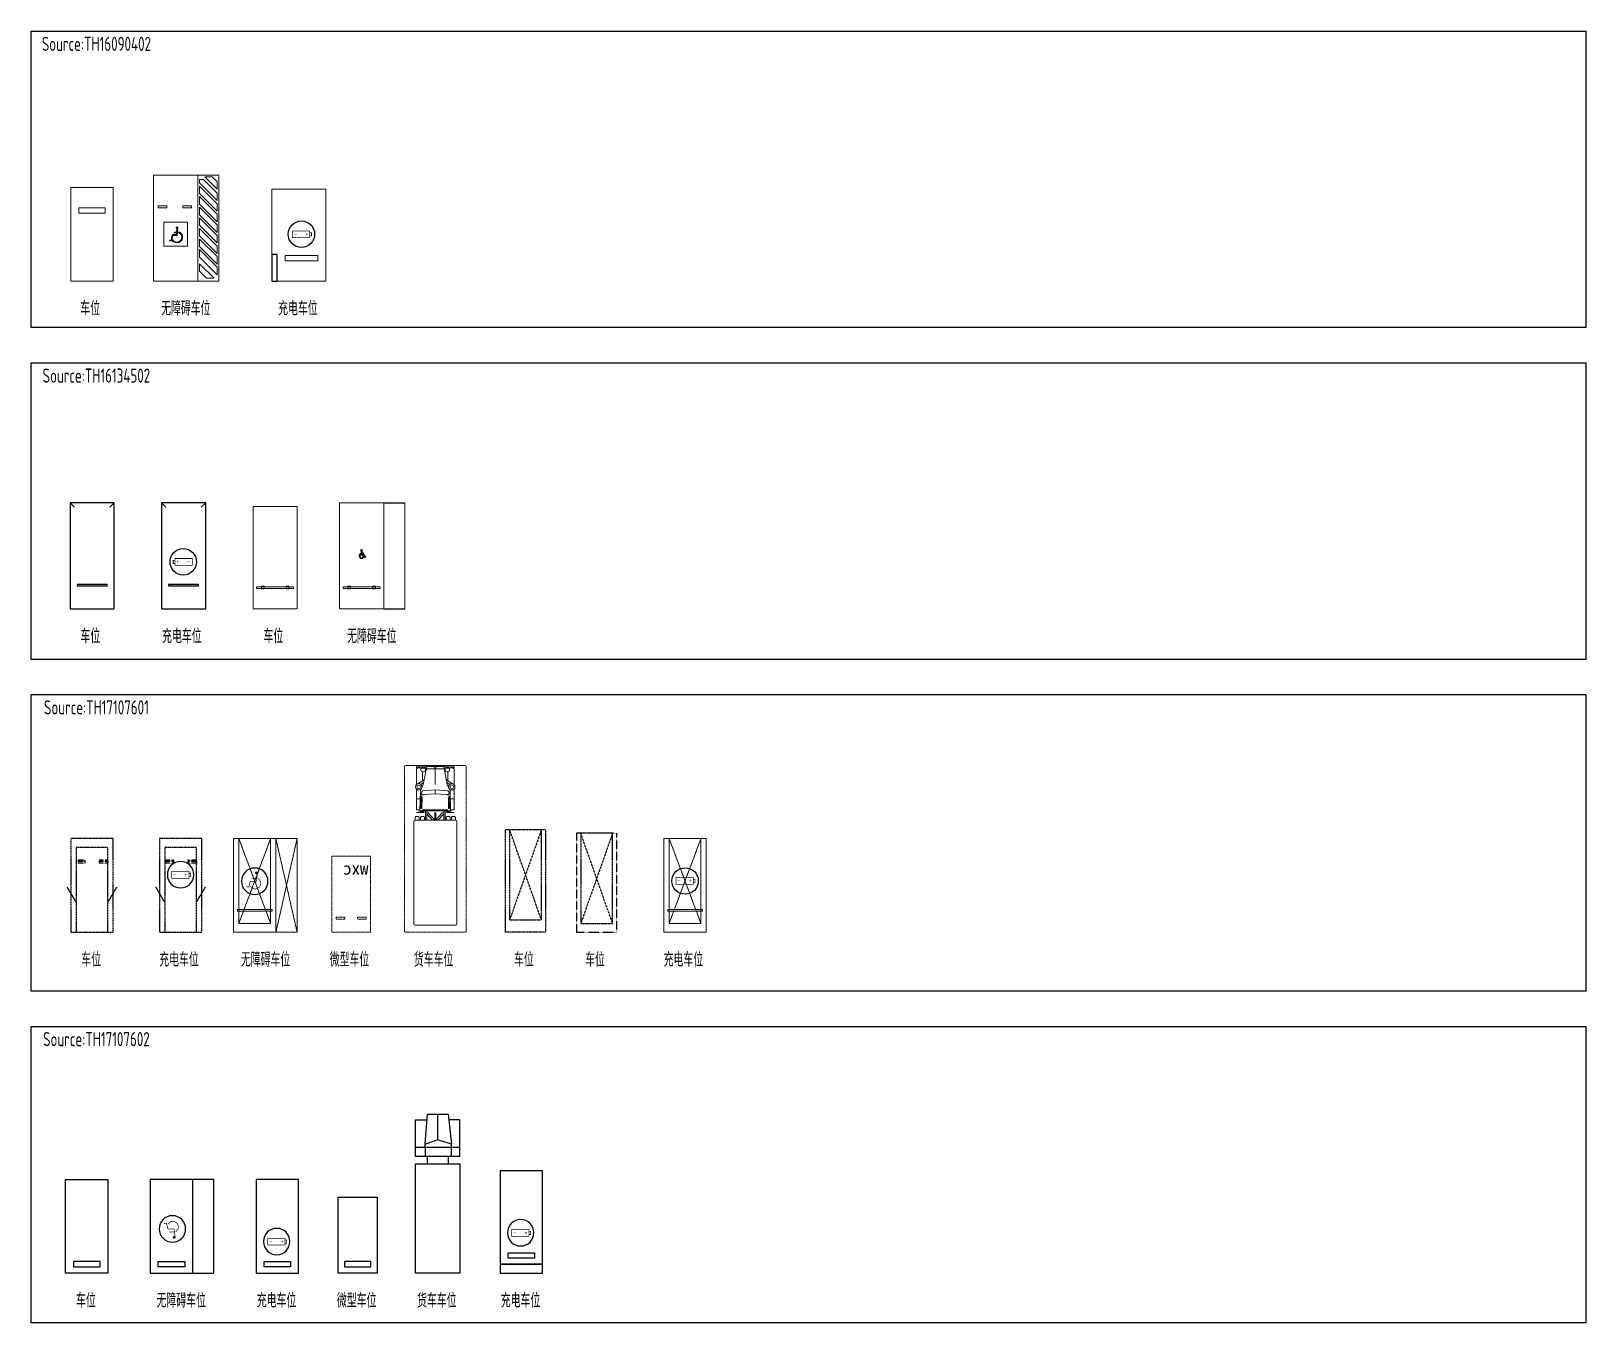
# Model space of a CAD drawing. Header units: millimetres. Extents: x 4401 to 92484, y 1885 to 582422.
# Drawn here: x 4401 to 92484, y 434090 to 507256 of the extents above; entities that cross this region are included whole.
import ezdxf
from ezdxf.enums import TextEntityAlignment as Align

# ---------------------------------------------------------------- set-up
doc = ezdxf.new("R2010")
doc.units = ezdxf.units.MM
doc.header["$MEASUREMENT"] = 0
for name, pattern in [('__附着_A09-地下二层车位_TEN25C2L_设计区$0$DASH', [0.35, 0.25, -0.1]), ('CSKS_a-fp000B2-20000$0$3yDASH', [4.25, 3, -1.25]), ('DASH', [0.35, 0.25, -0.1]), ('DASHED', [0.75, 0.5, -0.25])]:
    doc.linetypes.add(name, pattern=pattern)
doc.layers.get('DEFPOINTS').update_dxf_attribs({"color": 8})
for name, color, linetype in [('!充电车位调整', 6, 'Continuous'), ('__附着_A09-地下一层平面_TEN250MI_设计区$0$AE-ELEV-CAR', 85, 'Continuous'), ('AD-SIGN', 195, 'Continuous'), ('AE-DICH-ARCH', 84, 'Continuous'), ('AE-EQPM', 70, 'Continuous'), ('AE-EQPM-CARS', 66, 'Continuous'), ('AE-EQPM-KICH', 84, 'Continuous'), ('AE-WALL', 255, 'Continuous'), ('car', 7, 'Continuous'), ('E-UNIV-NOTE', 6, 'Continuous'), ('HS-A-停车位（标准）', 8, 'Continuous'), ('PUB_TEXT', 1, 'Continuous'), ('停车位', 6, 'Continuous'), ('停车位（公寓）', 3, 'Continuous'), ('充电桩', 47, 'Continuous'), ('微型车（公寓）', 2, 'Continuous')]:
    doc.layers.add(name, color=color, linetype=linetype)
doc.layers.add('1226防火门调整', color=4, linetype='Continuous', plot=False)
for name, color, linetype, lineweight in [('A-CAR', 66, 'Continuous', 0), ('A-PARKING STALL', 1, 'Continuous', 13), ('A-WALL-INTR-FULL', 4, 'Continuous', 0)]:
    doc.layers.add(name, color=color, linetype=linetype, lineweight=lineweight)
doc.styles.get("Standard").update_dxf_attribs({"font": ''})
doc.styles.add('TH-STYLE3', font='TSSDENG', dxfattribs={"width": 0.7, "bigfont": 'TSSDCHN'})
doc.styles.get('Standard').set_extended_font_data('SimSun')

# ---------------------------------------------------------------- blocks, each defined once
blk = doc.blocks.new('A$C6F674CBC')
at = {"layer": 'HS-A-停车位（标准）', "linetype": 'DASH'}
for p, q in [((300, 4080), (800, 4080)), ((300, 4080), (300, 3920)), ((300, 4000), (800, 4000)), ((300, 3920), (800, 3920)), ((800, 4080), (800, 3920)), ((1600, 4080), (2100, 4080)), ((1600, 4080), (1600, 3920)), ((1600, 4000), (2100, 4000)), ((1600, 3920), (2100, 3920)), ((2100, 4080), (2100, 3920)), ((300, 1700), (-200, 2550)), ((2100, 1700), (2600, 2550))]:
    blk.add_line(p, q, dxfattribs=at)
at = {"layer": 'HS-A-停车位（标准）', "linetype": 'DASH', "ltscale": 0.001}
for points in [[(0, 5300), (2400, 5300), (2400, 0), (0, 0)], [(300, 4800), (2100, 4800), (2100, 0), (300, 0)]]:
    blk.add_lwpolyline(points, close=True, dxfattribs=at)
blk = doc.blocks.new('cdz')
at = {"const_width": 40}
for points in [[(-1586, 554), (-1586, -429), (-1972, -429), (-1972, 554)], [(-1686, -429), (-1686, -530), (-1872, -530), (-1872, -429)]]:
    blk.add_lwpolyline(points, close=True, dxfattribs=at)
at = {"const_width": 20}
for points in [[(-1776, 300), (-1776, 451)], [(-1701, -261), (-1852, -261)], [(-1776, -337), (-1776, -186)]]:
    blk.add_lwpolyline(points, dxfattribs=at)
at = {"ltscale": 0.5}
blk.add_circle((-1785, 42), 750, dxfattribs=at)
blk = doc.blocks.new('A$C431E348D')
at = {"layer": 'HS-A-停车位（标准）', "xscale": -1, "rotation": 0.001917136317137746}
blk.add_blockref('A$C6F674CBC', (2400, 0), dxfattribs=at)
at = {"layer": '充电桩', "xscale": -1, "rotation": 90.00191435186191}
blk.add_blockref('cdz', (1242, 1473), dxfattribs=at)
blk = doc.blocks.new('车位01-无障碍')
at = {"const_width": 0.04}
for points in [[(2.012, 1.139), (2.498, 1.203), (2.498, 1.55), (2.833, 1.641), (2.804, 1.771)], [(2.335, 1.178), (2.335, 1.479)]]:
    blk.add_lwpolyline(points, dxfattribs=at)
at = {"const_width": 0.08}
blk.add_lwpolyline([(2.024, 1.16, 1), (2.024, 1.238, 1)], format="xyb", close=True, dxfattribs=at)
at = {"const_width": 0.04}
blk.add_lwpolyline([(2.347, 1.116, 1.284985), (2.774, 1.551, 1.467757)], format="xyb", dxfattribs=at)
at = {"ltscale": 0.5}
blk.add_circle((2.5, 1.3), 0.75, dxfattribs=at)
blk = doc.blocks.new('wuzhangai')
at = {"layer": 'AE-EQPM-CARS', "linetype": '__附着_A09-地下二层车位_TEN25C2L_设计区$0$DASH', "lineweight": 15}
for p, q in [((68743, 426968), (66943, 422168)), ((68743, 422168), (66943, 426968)), ((69043, 426968), (70243, 421668)), ((69043, 421668), (70243, 426968))]:
    blk.add_line(p, q, dxfattribs=at)
at = {"layer": 'AE-EQPM-CARS', "linetype": 'Continuous', "lineweight": 15}
for points in [[(66643, 421668), (66643, 426968), (69043, 426968), (69043, 421668)], [(69043, 421668), (69043, 426968), (70243, 426968), (70243, 421668)], [(66859, 422868), (68827, 422868), (68827, 422960), (66859, 422960)]]:
    blk.add_lwpolyline(points, close=True, dxfattribs=at)
blk.add_lwpolyline([(66943, 426968), (66943, 422168), (68743, 422168), (68743, 426968), (66943, 426968)], dxfattribs=at)
at = {"layer": 'AE-EQPM-CARS', "xscale": -1000, "yscale": 1000, "zscale": 1000, "rotation": 90}
blk.add_blockref('车位01-无障碍', (69141, 427052), dxfattribs=at)
blk = doc.blocks.new('wxc')
at = {"color": 1, "linetype": 'CSKS_a-fp000B2-20000$0$3yDASH', "ltscale": 0.2}
for points in [[(216379, 205349), (218579, 205349), (218579, 209649), (216379, 209649)], [(216629, 206209), (217129, 206209), (217129, 206089), (216629, 206089)], [(218329, 206209), (217829, 206209), (217829, 206089), (218329, 206089)]]:
    blk.add_lwpolyline(points, close=True, dxfattribs=at)
at = {"layer": 'PUB_TEXT', "color": 1}
blk.add_text('wxc', height=700, rotation=360, dxfattribs=at).set_placement((216503, 208610))
blk = doc.blocks.new('truck1')
at = {"extrusion": (-8.83648e-15, 5.04296e-15, -1)}
for p, q in [((-1218, -1077), (-1218, -6871)), ((-1144, -1000), (1144, -1000)), ((1220, -6871), (1220, -1077)), ((-1144, -6946), (1144, -6946)), ((-1144, -7109), (-1144, -6946)), ((-913, -7109), (-913, -6946)), ((-839, -7109), (-839, -6946)), ((-608, -7109), (-608, -6946)), ((-558, -6946), (-558, -7476)), ((-484, -7303), (-152, -6946)), ((-484, -7476), (-484, -6946)), ((-414, -7378), (1, -6931)), ((-25, -7378), (-25, -6960)), ((1, -6931), (414, -7378)), ((25, -7378), (25, -6960)), ((152, -6946), (484, -7303)), ((484, -6946), (484, -7476)), ((558, -6946), (558, -7476)), ((611, -7109), (611, -6946)), ((839, -7109), (839, -6946)), ((916, -7109), (916, -6946)), ((1144, -7109), (1144, -6946)), ((-635, -7375), (-1067, -7375)), ((-1067, -8712), (-1067, -7526)), ((-863, -7526), (-1067, -7526)), ((863, -7476), (-863, -7476)), ((-863, -7476), (-839, -8606)), ((-810, -7603), (-760, -7603)), ((-810, -7603), (-793, -8313)), ((-760, -7603), (-745, -8215)), ((711, -7526), (-712, -7526)), ((1067, -7375), (635, -7375)), ((760, -7603), (745, -8215)), ((810, -7603), (760, -7603)), ((810, -7603), (793, -8313)), ((863, -7476), (839, -8606)), ((1067, -7526), (863, -7526)), ((1067, -7526), (1067, -8712)), ((-863, -8150), (-1067, -8150)), ((-839, -8606), (-685, -8964)), ((-745, -8215), (-793, -8313)), ((-736, -8354), (-788, -8455)), ((-788, -8455), (-762, -8556)), ((-762, -8556), (-712, -8606)), ((-736, -8354), (-685, -8405)), ((1, -8659), (-712, -8606)), ((-685, -8405), (1, -8429)), ((685, -8405), (1, -8429)), ((1, -8429), (1, -8659)), ((1, -8429), (1, -8659)), ((1, -8659), (711, -8606)), ((736, -8354), (685, -8405)), ((839, -8606), (685, -8964)), ((762, -8556), (711, -8606)), ((736, -8354), (788, -8455)), ((745, -8215), (793, -8313)), ((788, -8455), (762, -8556)), ((1067, -8150), (863, -8150)), ((-1067, -9857), (-1067, -8959)), ((-940, -9014), (-647, -9240)), ((-669, -9086), (-813, -8964)), ((-712, -9680), (-712, -9192)), ((-712, -9680), (-661, -9680)), ((-685, -8964), (-484, -9985)), ((1, -9857), (1, -8964)), ((685, -8964), (483, -9985)), ((939, -9014), (647, -9240)), ((711, -9680), (661, -9680)), ((668, -9086), (812, -8964)), ((711, -9680), (711, -9192)), ((1067, -8959), (1067, -9857)), ((-1067, -9908), (-1067, -9985)), ((-813, -9783), (-813, -9884)), ((-813, -9884), (-558, -9884)), ((-486, -9961), (-813, -9961)), ((812, -10035), (-813, -10035)), ((-558, -9783), (-558, -9884)), ((-558, -9807), (-512, -9807)), ((503, -9857), (-503, -9857)), ((-484, -9985), (483, -9985)), ((486, -9961), (812, -9961)), ((558, -9807), (512, -9807)), ((558, -9783), (558, -9884)), ((812, -9884), (558, -9884)), ((812, -9783), (812, -9884)), ((1067, -9908), (1067, -9985))]:
    blk.add_line(p, q, dxfattribs=at)
at = {"linetype": 'DASHED', "ltscale": 0.2}
blk.add_lwpolyline([(-1750, -10035), (1750, -10035), (1750, -600), (-1750, -600)], close=True, dxfattribs=at)
for centre, radius in [((-940, -8836), 178), ((-940, -8836), 102), ((940, -8836), 178), ((940, -8836), 102), ((0, -9934), 50.8)]:
    blk.add_circle(centre, radius)
for centre, radius, start, end in [((-1143, -1077), 76.2, 89.99935, 179.99935), ((1143, -1077), 76.2, 359.99935, 89.99935), ((-1143, -6871), 76.2, 179.99935, 269.99935), ((1143, -6871), 76.2, 269.99935, 359.99935), ((-1029, -7007), 154, 222.07438, 317.92433), ((-762, -6485), 940, 251.07471, 277.76579), ((-724, -7007), 154, 222.07438, 317.92433), ((724, -7007), 154, 222.07438, 317.92433), ((762, -6485), 940, 262.23292, 288.924), ((1029, -7007), 154, 222.07438, 317.92433), ((-711, -9782), 102, 89.99935, 179.99935), ((-660, -9782), 102, 359.99935, 89.99935), ((660, -9782), 102, 89.99935, 179.99935), ((711, -9782), 102, 359.99935, 89.99935), ((-889, -9572), 337, 238.10856, 283.08546), ((-622, -8347), 1624, 254.1155, 263.26334), ((-622, -8423), 1624, 254.1155, 263.26334), ((-749, -9845), 63.5, 216.86925, 323.12946), ((-622, -9845), 63.5, 216.86925, 323.12946), ((622, -9845), 63.5, 216.86925, 323.12946), ((749, -9845), 63.5, 216.86925, 323.12946), ((889, -9572), 337, 256.91325, 301.89015), ((622, -8347), 1624, 276.73537, 285.88321), ((622, -8423), 1624, 276.73537, 285.88321)]:
    blk.add_arc(centre, radius, start, end)
blk = doc.blocks.new('2点3米宽5点6米车位')
at = {"layer": 'HS-A-停车位（标准）', "color": 44, "linetype": 'DASH', "ltscale": 0.001}
for p, q in [((0, -1150), (0, 1150)), ((5800, 1150), (0, 1150)), ((700, -900), (5800, 900)), ((5800, -900), (700, 900)), ((5800, -1150), (5800, 1150)), ((0, -1150), (5800, -1150))]:
    blk.add_line(p, q, dxfattribs=at)
blk.add_lwpolyline([(700, 900), (700, -900), (5800, -900), (5800, 900)], close=True, dxfattribs=at)
blk = doc.blocks.new('5点6米长车位')
at = {"layer": 'car', "color": 8, "linetype": 'DASH', "ltscale": 2}
for p, q in [((1150, 0), (-1150, 0)), ((1150, -5600), (1150, 0)), ((-1150, 0), (-1150, -5600)), ((-1150, -5600), (1150, -5600))]:
    blk.add_line(p, q, dxfattribs=at)
at = {"layer": 'HS-A-停车位（标准）', "linetype": 'DASH', "ltscale": 0.001}
for p, q in [((-900, -500), (900, -5600)), ((-900, -5600), (900, -500))]:
    blk.add_line(p, q, dxfattribs=at)
blk.add_lwpolyline([(900, -500), (-900, -500), (-900, -5600), (900, -5600)], close=True, dxfattribs=at)
blk = doc.blocks.new('充电桩车位-5.3X2.4')
at = {"linetype": '__附着_A09-地下二层车位_TEN25C2L_设计区$0$DASH', "lineweight": 15}
for p, q in [((2400, -900), (-2400, 900)), ((-2400, -900), (2400, 900))]:
    blk.add_line(p, q, dxfattribs=at)
at = {"linetype": 'Continuous', "lineweight": 15}
for points in [[(-2900, 1200), (2400, 1200), (2400, -1200), (-2900, -1200)], [(-1700, 984), (-1700, -984), (-1608, -984), (-1608, 984)]]:
    blk.add_lwpolyline(points, close=True, dxfattribs=at)
blk.add_lwpolyline([(2400, 900), (-2400, 900), (-2400, -900), (2400, -900), (2400, 900)], dxfattribs=at)
at = {"const_width": 40}
for points in [[(200, 512), (200, -471), (-187, -471), (-187, 512)], [(99, -471), (99, -571), (-87, -571), (-87, -471)]]:
    blk.add_lwpolyline(points, close=True, dxfattribs=at)
at = {"const_width": 20}
for points in [[(9, 258), (9, 409)], [(85, -303), (-66, -303)], [(9, -378), (9, -227)]]:
    blk.add_lwpolyline(points, dxfattribs=at)
at = {"ltscale": 0.5}
blk.add_circle((0, 0), 750, dxfattribs=at)
blk = doc.blocks.new('残疾人车位')
at = {"layer": 'AE-EQPM-CARS'}
blk.add_lwpolyline([(1291738, 1228885), (1291738, 1232725), (1297391, 1232725), (1297391, 1231445)], dxfattribs=at)
for points in [[(1291738, 1228885), (1291738, 1231445), (1297391, 1231445), (1297391, 1228885)], [(1292111, 1229365), (1292431, 1229365), (1292431, 1230965), (1292111, 1230965)]]:
    blk.add_lwpolyline(points, close=True, dxfattribs=at)
at = {"layer": 'AE-EQPM-CARS', "const_width": 85.3}
blk.add_lwpolyline([(1293897, 1230368, -1), (1293897, 1230285, -1)], format="xyb", close=True, dxfattribs=at)
at = {"layer": 'AE-EQPM-CARS', "const_width": 42.7}
for points in [[(1293885, 1230390), (1294402, 1230322), (1294402, 1229952), (1294760, 1229854), (1294729, 1229716)], [(1294229, 1230349), (1294229, 1230027)]]:
    blk.add_lwpolyline(points, dxfattribs=at)
blk.add_lwpolyline([(1294242, 1230414, -1.284985), (1294697, 1229951, -1.467757)], format="xyb", dxfattribs=at)
at = {"layer": 'AE-EQPM-CARS'}
blk.add_circle((1294405, 1230218), 800, dxfattribs=at)
blk = doc.blocks.new('机动车块')
at = {"elevation": 0}
for points in [[(-63425, 86400), (-65825, 86400), (-65825, 81100), (-63425, 81100)], [(-63875, 86050), (-63875, 85750), (-65375, 85750), (-65375, 86050)]]:
    blk.add_lwpolyline(points, close=True, dxfattribs=at)
blk = doc.blocks.new('充电车位2')
for points in [[(1290897, 1235482), (1290897, 1237882), (1296197, 1237882), (1296197, 1235482)], [(1291247, 1235932), (1291547, 1235932), (1291547, 1237432), (1291247, 1237432)]]:
    blk.add_lwpolyline(points, close=True)
at = {"extrusion": (0, 0, -1), "xscale": -1, "zscale": -1, "rotation": 180}
blk.add_blockref('cdz', (-1290897, 1236682), dxfattribs=at)
blk = doc.blocks.new('微型车位3')
at = {"elevation": 0}
for points in [[(-140346, -9284), (-142546, -9284), (-142546, -4984), (-140346, -4984)], [(-140696, -8934), (-140696, -8634), (-142196, -8634), (-142196, -8934)]]:
    blk.add_lwpolyline(points, close=True, dxfattribs=at)
blk = doc.blocks.new('A$C34B36E1B')
for p, q in [((-5597, 1345), (-7674, 1345)), ((-7674, 1345), (-7674, 729)), ((-6137, -1142), (-6136, 1345)), ((-5597, 1345), (-5598, -1155)), ((-5181, -1156), (-5180, 1344)), ((-5180, 1344), (1000, 1343)), ((1000, 1343), (1000, -1157)), ((-8000, 694), (-6299, 878)), ((-8000, -492), (-8000, 694)), ((-6552, 95), (-8000, 95)), ((-6299, 878), (-6552, 95)), ((-6552, 95), (-6299, -597)), ((-6136, 878), (-6299, 878)), ((-6136, 852), (-6136, 852)), ((-6136, 852), (-5597, 852)), ((-5616, -479), (-5616, 694)), ((-5616, 694), (-5180, 693)), ((-5597, 852), (-5598, -597)), ((-6299, -610), (-8000, -492)), ((-7674, -1155), (-7674, -515)), ((-6137, -610), (-6299, -610)), ((-5598, -597), (-6137, -597)), ((-5180, -480), (-5616, -479)), ((-5598, -1155), (-7674, -1155)), ((1000, -1157), (-5181, -1156))]:
    blk.add_line(p, q)
blk = doc.blocks.new('hnjjnrsjmn')
at = {"layer": 'AE-EQPM', "color": 10, "rotation": 180.0100219756677}
blk.add_blockref('A$C34B36E1B', (900323, 1201200), dxfattribs=at)
blk = doc.blocks.new('313131')
at = {"color": 3, "const_width": 40}
for points in [[(1632187, 971848), (1632086, 971848), (1632086, 972034), (1632187, 972034)], [(1633170, 971748), (1632187, 971748), (1632187, 972134), (1633170, 972134)]]:
    blk.add_lwpolyline(points, close=True, dxfattribs=at)
at = {"color": 3, "const_width": 20}
for points in [[(1632279, 971938), (1632430, 971938)], [(1632355, 971863), (1632355, 972014)], [(1632916, 971938), (1633067, 971938)]]:
    blk.add_lwpolyline(points, dxfattribs=at)
at = {"color": 3, "ltscale": 0.5}
blk.add_lwpolyline([(1633816, 970162), (1633816, 969662), (1631416, 969662), (1631416, 970162)], close=True, dxfattribs=at)
blk.add_circle((1632657, 971948), 750, dxfattribs=at)
at = {"layer": 'AE-EQPM-CARS', "color": 3}
for points in [[(1633816, 970162), (1631416, 970162), (1631416, 975462), (1633816, 975462)], [(1633366, 970512), (1633366, 970812), (1631866, 970812), (1631866, 970512)]]:
    blk.add_lwpolyline(points, close=True, dxfattribs=at)
blk = doc.blocks.new('__附着_A09-地下一层平面_TEN250MI_设计区$0$非机')
at = {"layer": 'AE-DICH-ARCH'}
for points in [[(0, 2450), (0, -50), (6000, -50), (6000, 2450)], [(1300, 2050), (1300, 350), (1380, 350), (1380, 2050)], [(1300, 2050), (1300, 350), (1380, 350), (1380, 2050)]]:
    blk.add_lwpolyline(points, close=True, dxfattribs=at)
at = {"layer": 'DEFPOINTS'}
for points in [[(6000, 2450), (5753, 2203)], [(6000, -50), (5753, 197)]]:
    blk.add_lwpolyline(points, dxfattribs=at)
blk = doc.blocks.new('A$C75F674DA')
at = {"layer": 'AE-EQPM-KICH', "rotation": 89.99999995634603}
blk.add_blockref('__附着_A09-地下一层平面_TEN250MI_设计区$0$非机', (2450, 0), dxfattribs=at)
at = {"layer": '充电桩', "rotation": 270.0000001900544}
blk.add_blockref('cdz', (1188, 877, 0), dxfattribs=at)
blk = doc.blocks.new('hgadgdfgadfg')
at = {"layer": 'AE-EQPM', "lineweight": 0}
for p, q in [((415805, 768910), (415805, 771010)), ((415805, 771010), (415905, 771010)), ((415905, 768910), (415905, 771010)), ((415805, 768910), (415905, 768910))]:
    blk.add_line(p, q, dxfattribs=at)
at = {"layer": 'AE-EQPM', "lineweight": 0, "ltscale": 0.5}
blk.add_lwpolyline([(414655, 771210), (414655, 768710), (420455, 768710), (420455, 771210)], close=True, dxfattribs=at)
at = {"layer": 'AE-EQPM', "lineweight": 0}
for points in [[(415780, 770585), (415930, 770585), (415930, 770735), (415780, 770735)], [(415780, 769335), (415930, 769335), (415930, 769185), (415780, 769185)]]:
    blk.add_lwpolyline(points, close=True, dxfattribs=at)
blk = doc.blocks.new('23213efr')
at = {"layer": 'AD-SIGN', "ltscale": 0.5}
for p, q in [((163026, -34797), (163026, -34831)), ((163036, -34956), (163052, -34746)), ((163052, -34746), (163184, -34745)), ((163075, -34849), (163068, -34944)), ((163177, -34848), (163075, -34849)), ((163080, -34783), (163078, -34818)), ((163078, -34818), (163177, -34817)), ((163200, -34785), (163080, -34783)), ((163177, -34817), (163177, -34848)), ((163204, -34646), (163181, -34682)), ((163184, -34745), (163241, -34613)), ((163257, -34655), (163200, -34785)), ((163241, -34613), (163313, -34637)), ((163300, -34669), (163257, -34655)), ((163313, -34637), (163300, -34669))]:
    blk.add_line(p, q, dxfattribs=at)
at = {"layer": 'AD-SIGN', "ltscale": 0.5, "extrusion": (-1.11625e-23, -5.81188e-24, -1)}
for centre, major_axis, start_param, end_param in [((163072, -34697), (-46, -134), -0.003731, 4.0071), ((163072, -34697), (-50.7, -97.8), -0.049274, 4.095888), ((163067, -34989), (22.4, -39.3), 3.691864, 9.19364)]:
    blk.add_ellipse(centre, major_axis=major_axis, ratio=1, start_param=start_param, end_param=end_param, dxfattribs=at)
at = {"layer": 'AE-EQPM', "lineweight": 0, "ltscale": 0.5}
for p, q in [((161822, -31698), (161822, -37698)), ((161822, -31698), (164322, -31698)), ((164322, -37698), (164322, -31698)), ((165522, -37698), (165522, -31698)), ((161822, -37698), (164322, -37698))]:
    blk.add_line(p, q, dxfattribs=at)
at = {"layer": 'AE-EQPM'}
for p, q in [((164322, -31698), (165522, -31698)), ((164322, -37698), (165522, -37698))]:
    blk.add_line(p, q, dxfattribs=at)
at = {"layer": 'AE-EQPM', "lineweight": 0}
for p, q in [((162022, -32848), (164122, -32848)), ((162022, -32848), (162022, -32948)), ((162022, -32948), (164122, -32948)), ((164122, -32848), (164122, -32948))]:
    blk.add_line(p, q, dxfattribs=at)
for points in [[(162447, -32823), (162447, -32973), (162297, -32973), (162297, -32823)], [(163697, -32823), (163697, -32973), (163847, -32973), (163847, -32823)]]:
    blk.add_lwpolyline(points, close=True, dxfattribs=at)
blk = doc.blocks.new('Car001')
at = {"layer": 'A-CAR'}
for points in [[(0, 2400), (0, 0), (5300, 0), (5300, 2400)], [(1150, 1950), (1450, 1950), (1450, 450), (1150, 450)]]:
    blk.add_lwpolyline(points, close=True, dxfattribs=at)
blk = doc.blocks.new('070-dbld6523-地下三层$0$SFFG')
at = {"layer": 'A-CAR'}
for p, q in [((-1000, 2345), (0, 1345)), ((-1000, 1921), (0, 921)), ((-824, 2543), (0, 1718)), ((-400, 2543), (0, 2143)), ((-1000, 1745), (0, 745)), ((-1000, 1321), (0, 321)), ((-1000, 1145), (0, 145)), ((-1000, 721), (0, -279)), ((-1000, 545), (0, -455)), ((-1000, 121), (0, -879)), ((1231, -300, 0), (1275, 117, 0)), ((1275, 117, 0), (1506, 117, 0)), ((1304, -21, 0), (1314, 74, 0)), ((1314, 74, 0), (1506, 74, 0)), ((1506, 117, 0), (1594, 453, 0)), ((1528, 358, 0), (1542, 414, 0)), ((1548, 106, 0), (1625, 401, 0)), ((1704, 425, 0), (1594, 453, 0)), ((1693, 383, 0), (1625, 401, 0)), ((1693, 383, 0), (1704, 425, 0)), ((-1000, -55), (0, -1055)), ((-1000, -479), (0, -1479)), ((-1000, -655), (0, -1655)), ((1227, -103, 0), (1231, -59, 0)), ((1280, -254, 0), (1300, -65, 0)), ((1300, -65, 0), (1431, -65, 0)), ((1304, -21, 0), (1431, -21, 0)), ((1431, -65, 0), (1431, -21, 0)), ((-1000, -1079), (0, -2079)), ((-1000, -1255), (0, -2255)), ((-1000, -1679), (0, -2679)), ((-1000, -1855), (0, -2855)), ((-1000, -2279), (-224, -3055)), ((-1000, -2500), (-300, -3200))]:
    blk.add_line(p, q, dxfattribs=at)
for points in [[(-1100, 2700), (100, 2700), (100, -3300), (-1100, -3300)], [(2600, 2700), (100, 2700), (100, -3300), (2600, -3300)], [(450, -1550), (950, -1550), (950, -1450), (450, -1450)], [(1850, -1550), (2350, -1550), (2350, -1450), (1850, -1450)]]:
    blk.add_lwpolyline(points, close=True, dxfattribs=at)
for points in [[(-1000, 1921), (-1000, 2345)], [(-824, 2543), (-400, 2543)], [(0, 2143), (0, 1718)], [(-1000, 1321), (-1000, 1745)], [(-1000, 721), (-1000, 1145)], [(0, 1345), (0, 921)], [(-1000, 121), (-1000, 545)], [(0, 745), (0, 321)], [(0, 145), (0, -279)], [(-1000, -479), (-1000, -55)], [(-1000, -1079), (-1000, -655)], [(0, -455), (0, -879)], [(-1000, -1679), (-1000, -1255)], [(0, -1055), (0, -1479)], [(0, -1655), (0, -2079)], [(-1000, -2279), (-1000, -1855)], [(-1000, -2924), (-1000, -2500)], [(0, -2255), (0, -2679)], [(-300, -3200), (-724, -3200), (-1000, -2924)], [(0, -2855), (0, -3055), (-224, -3055)]]:
    blk.add_lwpolyline(points, dxfattribs=at)
at = {"layer": 'A-CAR', "elevation": 0}
blk.add_lwpolyline([(2025, -625), (675, -625), (675, 725), (2025, 725)], close=True, dxfattribs=at)
at = {"layer": 'A-CAR'}
for centre, radius, start, end in [((1286, 216, 0), 324, 37.62893, 259.50786), ((1286, 216, 0), 281, 30.42005, 258.82179), ((1506, 117, 0), 43.2, 270, 345.43341), ((1275, -318, 0), 47.1, 157.66178, 17.41314), ((1236, -331, 0), 88, 17.77801, 60.36825)]:
    blk.add_arc(centre, radius, start, end, dxfattribs=at)
blk = doc.blocks.new('特斯拉车位')
at = {"layer": 'A-CAR', "elevation": 0}
for points in [[(-72392, 240366), (-75051, 241861), (-77600, 237329), (-74942, 235833)], [(-73610, 239731), (-73757, 239470), (-75369, 240377), (-75222, 240638)]]:
    blk.add_lwpolyline(points, close=True, dxfattribs=at)
at = {"layer": '充电桩', "elevation": 0}
blk.add_lwpolyline([(-73389, 239205), (-73128, 239058), (-72392, 240366), (-72654, 240513)], close=True, dxfattribs=at)
at = {"layer": '充电桩', "const_width": 40, "elevation": 0}
for points in [[(-75513, 239195), (-75601, 239244), (-75692, 239082), (-75604, 239033)], [(-74607, 238800), (-75464, 239282), (-75654, 238945), (-74797, 238463)]]:
    blk.add_lwpolyline(points, close=True, dxfattribs=at)
at = {"layer": '充电桩', "const_width": 20, "elevation": 0}
for points in [[(-75477, 239071), (-75345, 238997)], [(-75374, 239099), (-75448, 238968)], [(-74922, 238758), (-74790, 238684)]]:
    blk.add_lwpolyline(points, dxfattribs=at)
at = {"layer": '充电桩'}
blk.add_circle((-75152, 238877, 0), 750, dxfattribs=at)

msp = doc.modelspace()

# ---------------------------------------------------------------- linework, layer by layer
for points in [[(4401, 507256), (92484, 507256), (92484, 490465), (4401, 490465)], [(4401, 488465), (92484, 488465), (92484, 471673), (4401, 471673)], [(4401, 469673), (92484, 469673), (92484, 452882), (4401, 452882)], [(4401, 450882), (92484, 450882), (92484, 434090), (4401, 434090)]]:
    msp.add_lwpolyline(points, close=True)

# ---------------------------------------------------------------- block references
at = {"layer": '!充电车位调整', "xscale": -1}
msp.add_blockref('313131', (1664793, -532751, 0), dxfattribs=at)
for name, p in [('A$C75F674DA', (11791, 474536, 0)), ('A$C431E348D', (11672, 456218))]:
    msp.add_blockref(name, p)
at = {"layer": '1226防火门调整', "color": 2, "rotation": 209.357509435842}
msp.add_blockref('特斯拉车位', (-162897, 667108, 0), dxfattribs=at)
at = {"layer": '__附着_A09-地下一层平面_TEN250MI_设计区$0$AE-ELEV-CAR', "xscale": -1, "rotation": 180.0001363248123}
msp.add_blockref('23213efr', (-139944, 442838, 0), dxfattribs=at)
at = {"layer": 'A-CAR', "rotation": 180.0000000000853}
msp.add_blockref('070-dbld6523-地下三层$0$SFFG', (13942, 495802), dxfattribs=at)
at = {"layer": 'A-CAR', "xscale": -1, "rotation": 90.00000770984157}
msp.add_blockref('Car001', (9054, 498402), dxfattribs=at)
at = {"layer": 'A-PARKING STALL', "ltscale": 10, "xscale": -1, "zscale": 9.999999999999997e-07, "rotation": 180.0080823549581}
msp.add_blockref('truck1', (27297, 455618, 0), dxfattribs=at)
at = {"layer": 'A-WALL-INTR-FULL', "xscale": -1, "rotation": 0.003828703723982585}
msp.add_blockref('wxc', (240026, 250884), dxfattribs=at)
at = {"layer": 'AE-EQPM', "lineweight": 0, "ltscale": 0.5, "rotation": 89.99962190229954}
msp.add_blockref('hgadgdfgadfg', (788183, 59876, 0), dxfattribs=at)
at = {"layer": 'AE-EQPM-CARS'}
for name, p, rotation in [('wuzhangai', (-50758, 34548), 0.001914351862015965), ('充电桩车位-5.3X2.4', (41448, 459119), 90)]:
    msp.add_blockref(name, p, dxfattribs=dict(at, rotation=rotation))
at = {"layer": 'AE-EQPM-CARS', "extrusion": (2.21361e-29, 9.46633e-30, -1), "zscale": -1, "rotation": 180.0000000000012}
msp.add_blockref('机动车块', (-72181, 523311, 0), dxfattribs=at)
at = {"layer": 'AE-EQPM-CARS', "xscale": -0.9375000000000003, "yscale": 0.9375000000000003, "zscale": 0.9375000000000003, "rotation": 269.9999999999988}
msp.add_blockref('残疾人车位', (-1140924, -774094), dxfattribs=at)
at = {"layer": 'AE-EQPM-KICH', "rotation": 89.99999995708379}
msp.add_blockref('__附着_A09-地下一层平面_TEN250MI_设计区$0$非机', (9056, 474536, 0), dxfattribs=at)
at = {"layer": 'AE-WALL', "color": 0, "rotation": 89.99999999998052}
msp.add_blockref('hnjjnrsjmn', (1228543, -462412, 0), dxfattribs=at)
at = {"layer": 'HS-A-停车位（标准）', "xscale": -1, "rotation": 0.001917136317137746}
msp.add_blockref('A$C6F674CBC', (9054, 456218), dxfattribs=at)
at = {"layer": '停车位', "linetype": 'ByBlock'}
for name, p, rotation in [('2点3米宽5点6米车位', (32411, 456219, 0), 90), ('5点6米长车位', (36442, 456219, 0), 180)]:
    msp.add_blockref(name, p, dxfattribs=dict(at, rotation=rotation))
at = {"layer": '停车位（公寓）', "color": 3, "xscale": -1, "rotation": 270}
msp.add_blockref('充电车位2', (-1218326, -853986, 0), dxfattribs=at)
at = {"layer": '微型车（公寓）', "color": 2}
msp.add_blockref('微型车位3', (164343, 446195, 0), dxfattribs=at)

# ---------------------------------------------------------------- texts
at = {"layer": 'E-UNIV-NOTE', "style": 'TH-STYLE3', "width": 0.7}
for s, p in [('Source:TH16090402', (8101, 506537)), ('车位', (7750, 491594)), ('无障碍车位', (13166, 491594, 0)), ('充电车位', (19516, 491594)), ('Source:TH16134502', (8101, 487746)), ('车位', (7757, 473029, 0)), ('充电车位', (12942, 473029, 0)), ('车位', (18127, 473029, 0)), ('无障碍车位', (23704, 473029, 0)), ('Source:TH17107601', (8101, 468954)), ('车位', (7805, 454710)), ('充电车位', (12778, 454710)), ('无障碍车位', (17683, 454710)), ('微型车位', (22439, 454710)), ('货车车位', (27202, 454710, 0)), ('车位', (32317, 454711, 0)), ('车位', (36347, 454711, 0)), ('充电车位', (41354, 454711)), ('Source:TH17107602', (8101, 450163)), ('车位', (7507, 435403, 0)), ('无障碍车位', (12907, 435403)), ('充电车位', (18307, 435403, 0)), ('微型车位', (22847, 435403, 0)), ('货车车位', (27387, 435403, 0)), ('充电车位', (32127, 435403, 0))]:
    msp.add_text(s, height=800, dxfattribs=at).set_placement(p, align=Align.MIDDLE)

doc.saveas('drawing.dxf')
